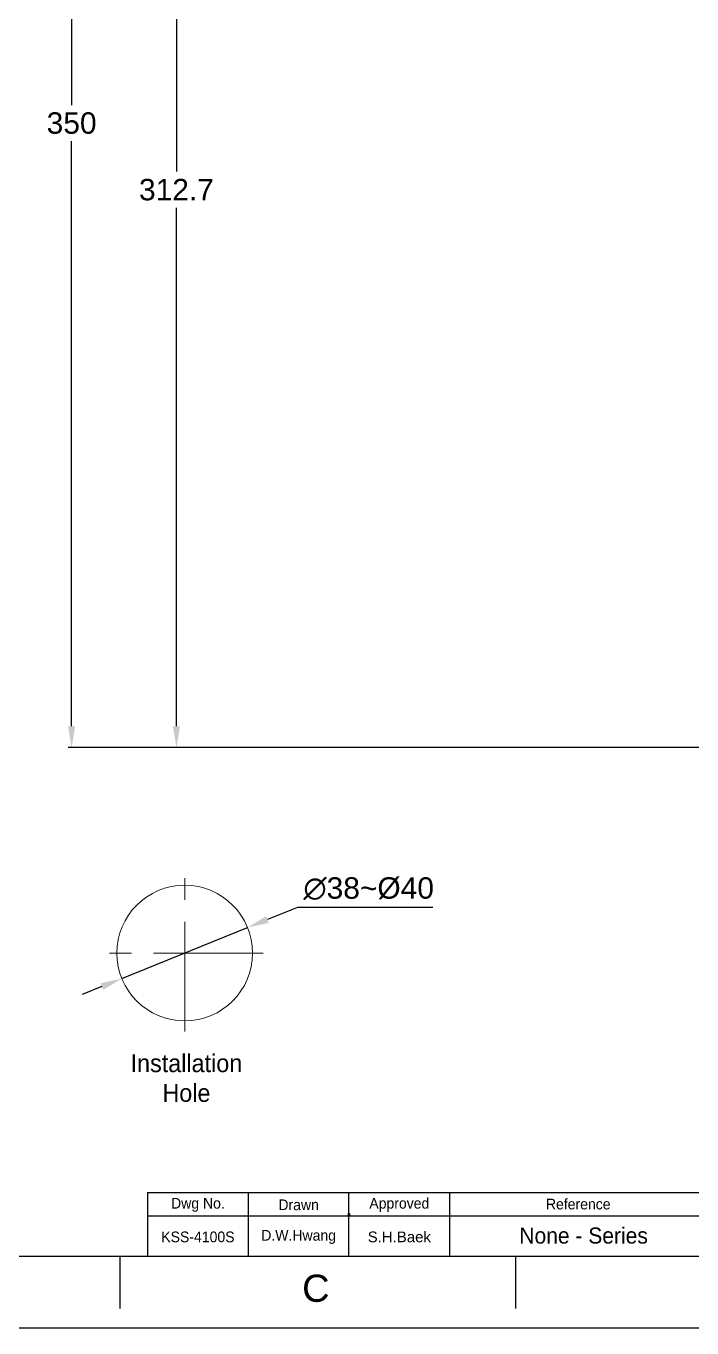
# Model space of a CAD drawing. Header units: inches. Extents: x 5272 to 5866, y -631 to 209.
# Drawn here: x 5487.6 to 5674.1, y -631 to -266.2 of the extents above; entities that cross this region are included whole.
import ezdxf

# ---------------------------------------------------------------- set-up
doc = ezdxf.new("R2010")
doc.units = ezdxf.units.IN
doc.header["$LTSCALE"] = 4.84
doc.header["$MEASUREMENT"] = 0
doc.header["$PDMODE"] = 3
doc.header["$PDSIZE"] = 0.3125
doc.linetypes.add('CENTERX2', pattern=[20.32, 12.7, -2.54, 2.54, -2.54])
doc.layers.get('0').update_dxf_attribs({"linetype": 'CONTINUOUS', "lineweight": 13})
for name, color, linetype, lineweight in [('CENTER', 1, 'CENTERX2', 15), ('DIM', 3, 'CONTINUOUS', 9), ('TEXT', 2, 'CONTINUOUS', 13)]:
    doc.layers.add(name, color=color, linetype=linetype, lineweight=lineweight)
doc.layers.add('FORM', color=7, linetype='CONTINUOUS')
doc.styles.add('ROMANS', font='Gulim.ttf')
doc.styles.get("Standard").update_dxf_attribs({"font": 'arial.ttf'})
doc.dimstyles.new('사본 DIMSTYLE_1', dxfattribs={"dimtxt": 6, "dimasz": 6, "dimexe": 1, "dimexo": 1, "dimgap": 2, "dimtad": 1, "dimtih": 1, "dimtoh": 1, "dimdec": 1, "dimdsep": 46, "dimtxsty": 'Standard', "dimcen": 0, "dimclrd": 3, "dimclre": 3, "dimclrt": 4, "dimazin": 0, "dimtp": 0.3, "dimtm": 0.3, "dimtfac": 1, "dimtdec": 1, "dimtofl": 0, "dimtmove": 0, "dimatfit": 3, "dimfxl": 1, "dimtolj": 1, "dimtzin": 0, "dimarcsym": 0})

# ---------------------------------------------------------------- blocks, each defined once
blk = doc.blocks.new('*D2')
at = {"layer": 'DIM', "color": 3, "lineweight": -2, "transparency": 16777216}
for p, q in [((5521.5, -118.38), (5499.39, -118.38)), ((5500.39, -124.38), (5500.39, -288.31)), ((5500.39, -462.36), (5500.39, -298.44)), ((5528.75, -468.36), (5499.39, -468.36))]:
    blk.add_line(p, q, dxfattribs=at)
at = {"layer": 'DIM', "color": 3, "transparency": 16777216}
for points in [[(5499.39, -124.38), (5501.39, -124.38), (5500.39, -118.38)], [(5499.39, -462.36), (5501.39, -462.36), (5500.39, -468.36)]]:
    blk.add_solid(points, dxfattribs=at)
at = {"layer": 'DIM', "color": 4, "transparency": 16777216, "insert": (5500.39, -293.37), "char_height": 6, "attachment_point": 5}
blk.add_mtext('\\A1;350', dxfattribs=at)
blk = doc.blocks.new('*D13')
at = {"layer": 'DIM', "color": 3, "lineweight": -2, "transparency": 16777216}
for p, q in [((5544.13, -155.7), (5528.75, -155.7)), ((5529.75, -161.7), (5529.75, -306.96)), ((5529.75, -462.36), (5529.75, -317.1)), ((5734.35, -468.36), (5528.75, -468.36))]:
    blk.add_line(p, q, dxfattribs=at)
at = {"layer": 'DIM', "color": 3, "transparency": 16777216}
for points in [[(5528.75, -161.7), (5530.75, -161.7), (5529.75, -155.7)], [(5528.75, -462.36), (5530.75, -462.36), (5529.75, -468.36)]]:
    blk.add_solid(points, dxfattribs=at)
at = {"layer": 'DIM', "color": 4, "transparency": 16777216, "insert": (5529.75, -312.03), "char_height": 6, "attachment_point": 5}
blk.add_mtext('\\A1;312.7', dxfattribs=at)
blk = doc.blocks.new('*D17')
at = {"layer": 'DIM', "color": 3, "lineweight": -2, "transparency": 16777216}
for p, q in [((5563.66, -513.11), (5555.22, -516.53)), ((5601.5, -513.11), (5563.66, -513.11)), ((5514.44, -533.06), (5549.66, -518.79)), ((5508.88, -535.31), (5503.32, -537.57))]:
    blk.add_line(p, q, dxfattribs=at)
at = {"layer": 'DIM', "color": 3, "transparency": 16777216}
for points in [[(5554.84, -515.6), (5555.6, -517.46), (5549.66, -518.79)], [(5508.51, -534.39), (5509.26, -536.24), (5514.44, -533.06)]]:
    blk.add_solid(points, dxfattribs=at)
at = {"layer": 'DIM', "color": 4, "transparency": 16777216, "insert": (5583.58, -507.88), "char_height": 6, "attachment_point": 5}
blk.add_mtext('\\A1;∅38~%%C40', dxfattribs=at)

msp = doc.modelspace()

# ---------------------------------------------------------------- linework, layer by layer
msp.add_circle((5532.05, -525.92), 19)
at = {"layer": 'CENTER', "ltscale": 0.5}
for p, q in [((5532.05, -547.92), (5532.05, -503.92)), ((5554.05, -525.92), (5510.05, -525.92))]:
    msp.add_line(p, q, dxfattribs=at)
at = {"layer": 'FORM'}
for p, q in [((5521.66, -592.97), (5846.26, -592.97)), ((5521.66, -592.97), (5521.66, -610.97)), ((5549.86, -592.97), (5549.86, -610.97)), ((5578.06, -610.97), (5578.06, -592.97)), ((5606.26, -610.97), (5606.26, -592.97)), ((5521.66, -599.57), (5774.26, -599.57)), ((5846.26, -610.97), (5292.26, -610.97)), ((5513.86, -610.98), (5513.86, -625.51)), ((5624.66, -610.98), (5624.66, -625.51)), ((5272.26, -630.97), (5866.26, -630.97))]:
    msp.add_line(p, q, dxfattribs=at)
at = {"layer": 'TEXT'}
msp.add_point((5578.06, -599.18), dxfattribs=at)

# ---------------------------------------------------------------- texts
at = {"layer": 'FORM', "insert": (5568.78, -619.89), "char_height": 7.62, "attachment_point": 5}
msp.add_mtext_dynamic_manual_height_columns('C', width=10, gutter_width=12.5, heights=[0], dxfattribs=at)
at = {"layer": 'TEXT', "attachment_point": 5, "style": 'ROMANS'}
for s, width, gutter_width, insert, char_height in [('Installation Hole', 28.1224, 12.5, (5532.54, -560.99), 5), ('Dwg No.', 28.2, 15, (5535.76, -596.48), 3), ('Approved', 28.2, 15, (5592.16, -596.48), 3), ('Reference', 72, 15, (5642.26, -596.27), 3), ('Drawn', 28.2, 15, (5563.96, -596.48), 3), ('KSS-4100S', 28.2, 15, (5535.76, -605.47), 3), ('D.W.Hwang', 28.2, 15, (5563.96, -605.47), 3), ('{\\fArial|b0|i0|c0|p34;S.H.Baek}', 28.2, 15, (5592.16, -605.47), 3), ('None - Series', 72, 15, (5643.76, -605.11), 4.5)]:
    msp.add_mtext_dynamic_manual_height_columns(s, width=width, gutter_width=gutter_width, heights=[0], dxfattribs=dict(at, insert=insert, char_height=char_height))

# ---------------------------------------------------------------- dimensions: what is measured, and where the dimension line sits
at = {"layer": 'DIM'}
for base, p1, p2, picture, middle in [((5500.39, -118.38), (5529.75, -468.36), (5522.5, -118.38), '*D2', (5500.39, -293.37)), ((5529.75, -468.36), (5545.13, -155.7), (5735.35, -468.36), '*D13', (5529.75, -312.03))]:
    dim = msp.add_linear_dim(base=base, p1=p1, p2=p2, angle=90, dimstyle='사본 DIMSTYLE_1', dxfattribs=at)
    dim.commit()
    dim.dimension.update_dxf_attribs({"geometry": picture, "text_midpoint": middle})
dim = msp.add_diameter_dim_2p(p1=(5514.44, -533.06), p2=(5549.66, -518.79), text='<>~%%C40', dimstyle='사본 DIMSTYLE_1', override={"dimtofl": 1}, dxfattribs=at)
dim.commit()
dim.dimension.update_dxf_attribs({"geometry": '*D17', "text_midpoint": (5583.58, -513.11), "dimtype": 163})

doc.saveas('drawing.dxf')
